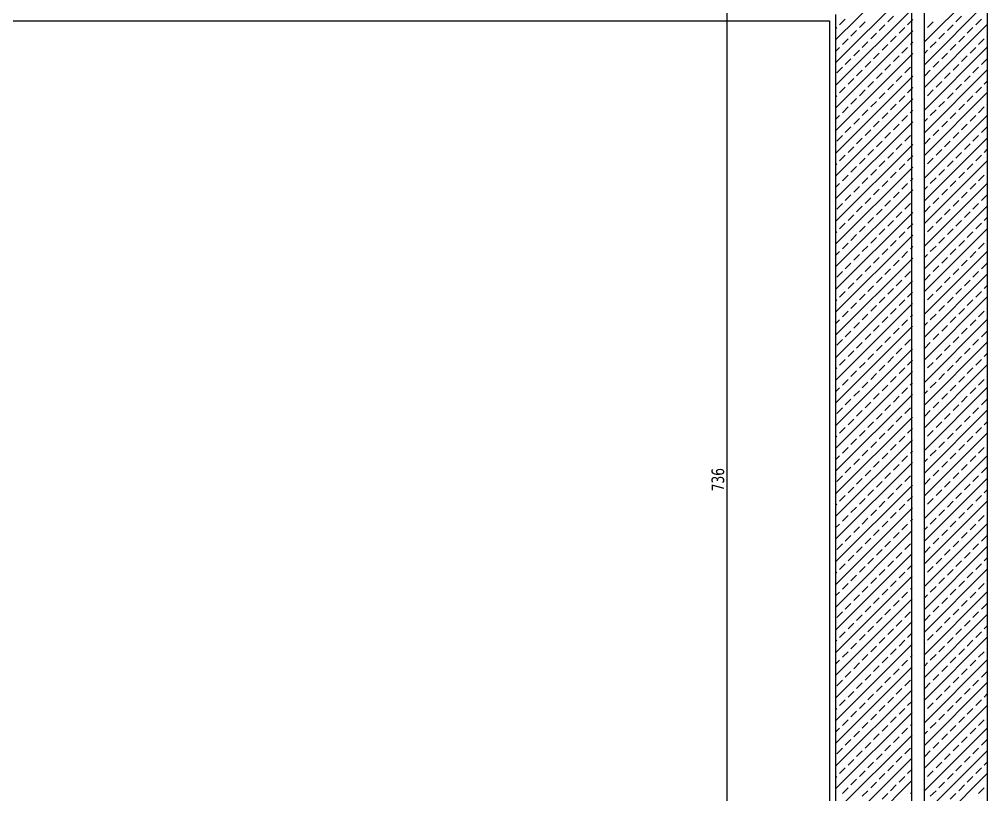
# Model space of a CAD drawing. Header units: millimetres. Extents: x 43168.9 to 43194.6, y -25545.1 to -25543.4.
# Drawn here: x 43183.4894 to 43183.6427, y -25544.7228 to -25544.6001 of the extents above; entities that cross this region are included whole.
import ezdxf

# ---------------------------------------------------------------- set-up
doc = ezdxf.new("R2010")
doc.units = ezdxf.units.MM
doc.header["$LTSCALE"] = 200
for name, color, linetype in [('kolon-b.a_sgh', 6, 'Continuous'), ('olcuic_sgh', 183, 'Continuous'), ('siva_sgh', 145, 'Continuous'), ('tarama-betonarme_sgh', 223, 'Continuous')]:
    doc.layers.add(name, color=color, linetype=linetype)
doc.styles.add('dim', font='VERDANA.TTF', dxfattribs={"width": 0.7})

msp = doc.modelspace()

# ---------------------------------------------------------------- linework, layer by layer
at = {"layer": 'kolon-b.a_sgh'}
for p, q in [((43183.64269, -25544.80656), (43183.64269, -25543.73456)), ((43183.63269, -25544.84256), (43183.63269, -25544.42656)), ((43183.63069, -25544.74656), (43183.63069, -25544.49536)), ((43183.61869, -25544.74656), (43183.61869, -25544.59936))]:
    msp.add_line(p, q, dxfattribs=at)
at = {"layer": 'olcuic_sgh'}
msp.add_line((43183.60146, -25544.74681), (43183.60146, -25544.59911), dxfattribs=at)
at = {"layer": 'siva_sgh'}
for p, q in [((43183.18405, -25544.60036), (43183.61769, -25544.60036)), ((43183.61769, -25544.60036), (43183.61769, -25544.74656))]:
    msp.add_line(p, q, dxfattribs=at)
at = {"layer": 'tarama-betonarme_sgh'}
for p, q in [((43183.61869, -25544.60334), (43183.63089, -25544.59115)), ((43183.61869, -25544.60694), (43183.63088, -25544.59475)), ((43183.63269, -25544.60371), (43183.64269, -25544.59371)), ((43183.63269, -25544.60731), (43183.64269, -25544.59731)), ((43183.61869, -25544.61053), (43183.63088, -25544.59834)), ((43183.62689, -25544.60053), (43183.62779, -25544.59964)), ((43183.63767, -25544.60053), (43183.63856, -25544.59964)), ((43183.61926, -25544.60098), (43183.62015, -25544.60009)), ((43183.6224, -25544.60143), (43183.6233, -25544.60053)), ((43183.62554, -25544.60188), (43183.62644, -25544.60098)), ((43183.63003, -25544.60098), (43183.63087, -25544.60014)), ((43183.63269, -25544.6109), (43183.64269, -25544.6009)), ((43183.63318, -25544.60143), (43183.63407, -25544.60053)), ((43183.63632, -25544.60188), (43183.63722, -25544.60098)), ((43183.64081, -25544.60098), (43183.64171, -25544.60009)), ((43183.61869, -25544.60155), (43183.61881, -25544.60143)), ((43183.61869, -25544.61412), (43183.63087, -25544.60194)), ((43183.62105, -25544.60278), (43183.62195, -25544.60188)), ((43183.6242, -25544.60323), (43183.62509, -25544.60233)), ((43183.62734, -25544.60368), (43183.62824, -25544.60278)), ((43183.62869, -25544.60233), (43183.62958, -25544.60143)), ((43183.63269, -25544.60192), (43183.63273, -25544.60188)), ((43183.63497, -25544.60323), (43183.63587, -25544.60233)), ((43183.63811, -25544.60368), (43183.63901, -25544.60278)), ((43183.63946, -25544.60233), (43183.64036, -25544.60143)), ((43183.6426, -25544.60278), (43183.64269, -25544.60269)), ((43183.6197, -25544.60413), (43183.6206, -25544.60323)), ((43183.62285, -25544.60458), (43183.62375, -25544.60368)), ((43183.62599, -25544.60502), (43183.62689, -25544.60413)), ((43183.63048, -25544.60413), (43183.63087, -25544.60374)), ((43183.63362, -25544.60458), (43183.63452, -25544.60368)), ((43183.63677, -25544.60502), (43183.63767, -25544.60413)), ((43183.64126, -25544.60413), (43183.64216, -25544.60323)), ((43183.61869, -25544.60514), (43183.61926, -25544.60458)), ((43183.61869, -25544.61771), (43183.63087, -25544.60554)), ((43183.6215, -25544.60592), (43183.6224, -25544.60502)), ((43183.62464, -25544.60637), (43183.62554, -25544.60547)), ((43183.62913, -25544.60547), (43183.63003, -25544.60458)), ((43183.63269, -25544.61449), (43183.64269, -25544.60449)), ((43183.63269, -25544.60551), (43183.63318, -25544.60502)), ((43183.63542, -25544.60637), (43183.63632, -25544.60547)), ((43183.63991, -25544.60547), (43183.64081, -25544.60458)), ((43183.62015, -25544.60727), (43183.62105, -25544.60637)), ((43183.6233, -25544.60772), (43183.6242, -25544.60682)), ((43183.62644, -25544.60817), (43183.62734, -25544.60727)), ((43183.62779, -25544.60682), (43183.62869, -25544.60592)), ((43183.63407, -25544.60772), (43183.63497, -25544.60682)), ((43183.63722, -25544.60817), (43183.63811, -25544.60727)), ((43183.63856, -25544.60682), (43183.63946, -25544.60592)), ((43183.64171, -25544.60727), (43183.6426, -25544.60637)), ((43183.61881, -25544.60862), (43183.6197, -25544.60772)), ((43183.62195, -25544.60907), (43183.62285, -25544.60817)), ((43183.62509, -25544.60951), (43183.62599, -25544.60862)), ((43183.62958, -25544.60862), (43183.63048, -25544.60772)), ((43183.63269, -25544.61808), (43183.64269, -25544.60808)), ((43183.63273, -25544.60907), (43183.63362, -25544.60817)), ((43183.63587, -25544.60951), (43183.63677, -25544.60862)), ((43183.64036, -25544.60862), (43183.64126, -25544.60772)), ((43183.61869, -25544.62131), (43183.63086, -25544.60913)), ((43183.6206, -25544.61041), (43183.6215, -25544.60951)), ((43183.62375, -25544.61086), (43183.62464, -25544.60996)), ((43183.62689, -25544.61131), (43183.62779, -25544.61041)), ((43183.62824, -25544.60996), (43183.62913, -25544.60907)), ((43183.63452, -25544.61086), (43183.63542, -25544.60996)), ((43183.63767, -25544.61131), (43183.63856, -25544.61041)), ((43183.63901, -25544.60996), (43183.63991, -25544.60907)), ((43183.64216, -25544.61041), (43183.64269, -25544.60988)), ((43183.61926, -25544.61176), (43183.62015, -25544.61086)), ((43183.6224, -25544.61221), (43183.6233, -25544.61131)), ((43183.62554, -25544.61266), (43183.62644, -25544.61176)), ((43183.63003, -25544.61176), (43183.63086, -25544.61093)), ((43183.63269, -25544.62167), (43183.64269, -25544.61167)), ((43183.63318, -25544.61221), (43183.63407, -25544.61131)), ((43183.63632, -25544.61266), (43183.63722, -25544.61176)), ((43183.64081, -25544.61176), (43183.64171, -25544.61086)), ((43183.61869, -25544.61233), (43183.61881, -25544.61221)), ((43183.61869, -25544.6249), (43183.63086, -25544.61273)), ((43183.62105, -25544.61356), (43183.62195, -25544.61266)), ((43183.6242, -25544.614), (43183.62509, -25544.61311)), ((43183.62869, -25544.61311), (43183.62958, -25544.61221)), ((43183.63269, -25544.61269), (43183.63273, -25544.61266)), ((43183.63497, -25544.614), (43183.63587, -25544.61311)), ((43183.63946, -25544.61311), (43183.64036, -25544.61221)), ((43183.6426, -25544.61356), (43183.64269, -25544.61347)), ((43183.6197, -25544.6149), (43183.6206, -25544.614)), ((43183.62285, -25544.61535), (43183.62375, -25544.61445)), ((43183.62599, -25544.6158), (43183.62689, -25544.6149)), ((43183.62734, -25544.61445), (43183.62824, -25544.61356)), ((43183.63048, -25544.6149), (43183.63086, -25544.61453)), ((43183.63362, -25544.61535), (43183.63452, -25544.61445)), ((43183.63677, -25544.6158), (43183.63767, -25544.6149)), ((43183.63811, -25544.61445), (43183.63901, -25544.61356)), ((43183.64126, -25544.6149), (43183.64216, -25544.614)), ((43183.61869, -25544.61592), (43183.61926, -25544.61535)), ((43183.61869, -25544.62849), (43183.63085, -25544.61633)), ((43183.6215, -25544.6167), (43183.6224, -25544.6158)), ((43183.62464, -25544.61715), (43183.62554, -25544.61625)), ((43183.62913, -25544.61625), (43183.63003, -25544.61535)), ((43183.63269, -25544.62527), (43183.64269, -25544.61527)), ((43183.63269, -25544.61629), (43183.63318, -25544.6158)), ((43183.63542, -25544.61715), (43183.63632, -25544.61625)), ((43183.63991, -25544.61625), (43183.64081, -25544.61535)), ((43183.62015, -25544.61805), (43183.62105, -25544.61715)), ((43183.6233, -25544.6185), (43183.6242, -25544.6176)), ((43183.62644, -25544.61894), (43183.62734, -25544.61805)), ((43183.62779, -25544.6176), (43183.62869, -25544.6167)), ((43183.63407, -25544.6185), (43183.63497, -25544.6176)), ((43183.63722, -25544.61894), (43183.63811, -25544.61805)), ((43183.63856, -25544.6176), (43183.63946, -25544.6167)), ((43183.64171, -25544.61805), (43183.6426, -25544.61715)), ((43183.61881, -25544.61939), (43183.6197, -25544.6185)), ((43183.62195, -25544.61984), (43183.62285, -25544.61894)), ((43183.62509, -25544.62029), (43183.62599, -25544.61939)), ((43183.62958, -25544.61939), (43183.63048, -25544.6185)), ((43183.63269, -25544.62886), (43183.64269, -25544.61886)), ((43183.63273, -25544.61984), (43183.63362, -25544.61894)), ((43183.63587, -25544.62029), (43183.63677, -25544.61939)), ((43183.64036, -25544.61939), (43183.64126, -25544.6185)), ((43183.61869, -25544.63208), (43183.63085, -25544.61992)), ((43183.6206, -25544.62119), (43183.6215, -25544.62029)), ((43183.62375, -25544.62164), (43183.62464, -25544.62074)), ((43183.62689, -25544.62209), (43183.62779, -25544.62119)), ((43183.62824, -25544.62074), (43183.62913, -25544.61984)), ((43183.63452, -25544.62164), (43183.63542, -25544.62074)), ((43183.63767, -25544.62209), (43183.63856, -25544.62119)), ((43183.63901, -25544.62074), (43183.63991, -25544.61984)), ((43183.64216, -25544.62119), (43183.64269, -25544.62065)), ((43183.61926, -25544.62254), (43183.62015, -25544.62164)), ((43183.6224, -25544.62299), (43183.6233, -25544.62209)), ((43183.62554, -25544.62343), (43183.62644, -25544.62254)), ((43183.63003, -25544.62254), (43183.63085, -25544.62172)), ((43183.63269, -25544.63245), (43183.64269, -25544.62245)), ((43183.63318, -25544.62299), (43183.63407, -25544.62209)), ((43183.63632, -25544.62343), (43183.63722, -25544.62254)), ((43183.64081, -25544.62254), (43183.64171, -25544.62164)), ((43183.61869, -25544.6231), (43183.61881, -25544.62299)), ((43183.61869, -25544.63567), (43183.63085, -25544.62352)), ((43183.62105, -25544.62433), (43183.62195, -25544.62343)), ((43183.6242, -25544.62478), (43183.62509, -25544.62388)), ((43183.62869, -25544.62388), (43183.62958, -25544.62299)), ((43183.63269, -25544.62347), (43183.63273, -25544.62343)), ((43183.63497, -25544.62478), (43183.63587, -25544.62388)), ((43183.63946, -25544.62388), (43183.64036, -25544.62299)), ((43183.6426, -25544.62433), (43183.64269, -25544.62425)), ((43183.6197, -25544.62568), (43183.6206, -25544.62478)), ((43183.62285, -25544.62613), (43183.62375, -25544.62523)), ((43183.62599, -25544.62658), (43183.62689, -25544.62568)), ((43183.62734, -25544.62523), (43183.62824, -25544.62433)), ((43183.63048, -25544.62568), (43183.63084, -25544.62532)), ((43183.63362, -25544.62613), (43183.63452, -25544.62523)), ((43183.63677, -25544.62658), (43183.63767, -25544.62568)), ((43183.63811, -25544.62523), (43183.63901, -25544.62433)), ((43183.64126, -25544.62568), (43183.64216, -25544.62478)), ((43183.61869, -25544.62669), (43183.61926, -25544.62613)), ((43183.61869, -25544.63927), (43183.63084, -25544.62712)), ((43183.6215, -25544.62748), (43183.6224, -25544.62658)), ((43183.62464, -25544.62792), (43183.62554, -25544.62703)), ((43183.62913, -25544.62703), (43183.63003, -25544.62613)), ((43183.63269, -25544.63604), (43183.64269, -25544.62604)), ((43183.63269, -25544.62706), (43183.63318, -25544.62658)), ((43183.63542, -25544.62792), (43183.63632, -25544.62703)), ((43183.63991, -25544.62703), (43183.64081, -25544.62613)), ((43183.62015, -25544.62882), (43183.62105, -25544.62792)), ((43183.6233, -25544.62927), (43183.6242, -25544.62837)), ((43183.62644, -25544.62972), (43183.62734, -25544.62882)), ((43183.62779, -25544.62837), (43183.62869, -25544.62748)), ((43183.63407, -25544.62927), (43183.63497, -25544.62837)), ((43183.63722, -25544.62972), (43183.63811, -25544.62882)), ((43183.63856, -25544.62837), (43183.63946, -25544.62748)), ((43183.64171, -25544.62882), (43183.6426, -25544.62792)), ((43183.61881, -25544.63017), (43183.6197, -25544.62927)), ((43183.62195, -25544.63062), (43183.62285, -25544.62972)), ((43183.62509, -25544.63107), (43183.62599, -25544.63017)), ((43183.62958, -25544.63017), (43183.63048, -25544.62927)), ((43183.63269, -25544.63963), (43183.64269, -25544.62963)), ((43183.63273, -25544.63062), (43183.63362, -25544.62972)), ((43183.63587, -25544.63107), (43183.63677, -25544.63017)), ((43183.64036, -25544.63017), (43183.64126, -25544.62927)), ((43183.61869, -25544.64286), (43183.63084, -25544.63071)), ((43183.6206, -25544.63197), (43183.6215, -25544.63107)), ((43183.62375, -25544.63241), (43183.62464, -25544.63152)), ((43183.62824, -25544.63152), (43183.62913, -25544.63062)), ((43183.63452, -25544.63241), (43183.63542, -25544.63152)), ((43183.63901, -25544.63152), (43183.63991, -25544.63062)), ((43183.64216, -25544.63197), (43183.64269, -25544.63143)), ((43183.61926, -25544.63331), (43183.62015, -25544.63241)), ((43183.6224, -25544.63376), (43183.6233, -25544.63286)), ((43183.62554, -25544.63421), (43183.62644, -25544.63331)), ((43183.62689, -25544.63286), (43183.62779, -25544.63197)), ((43183.63003, -25544.63331), (43183.63083, -25544.63251)), ((43183.63269, -25544.64323), (43183.64269, -25544.63323)), ((43183.63318, -25544.63376), (43183.63407, -25544.63286)), ((43183.63632, -25544.63421), (43183.63722, -25544.63331)), ((43183.63767, -25544.63286), (43183.63856, -25544.63197)), ((43183.64081, -25544.63331), (43183.64171, -25544.63241)), ((43183.61869, -25544.63388), (43183.61881, -25544.63376)), ((43183.61869, -25544.64645), (43183.63083, -25544.63431)), ((43183.62105, -25544.63511), (43183.62195, -25544.63421)), ((43183.6242, -25544.63556), (43183.62509, -25544.63466)), ((43183.62869, -25544.63466), (43183.62958, -25544.63376)), ((43183.63269, -25544.63425), (43183.63273, -25544.63421)), ((43183.63497, -25544.63556), (43183.63587, -25544.63466)), ((43183.63946, -25544.63466), (43183.64036, -25544.63376)), ((43183.6197, -25544.63646), (43183.6206, -25544.63556)), ((43183.62285, -25544.6369), (43183.62375, -25544.63601)), ((43183.62599, -25544.63735), (43183.62689, -25544.63646)), ((43183.62734, -25544.63601), (43183.62824, -25544.63511)), ((43183.63048, -25544.63646), (43183.63083, -25544.63611)), ((43183.63362, -25544.6369), (43183.63452, -25544.63601)), ((43183.63677, -25544.63735), (43183.63767, -25544.63646)), ((43183.63811, -25544.63601), (43183.63901, -25544.63511)), ((43183.64126, -25544.63646), (43183.64216, -25544.63556)), ((43183.6426, -25544.63511), (43183.64269, -25544.63502)), ((43183.61869, -25544.63747), (43183.61926, -25544.6369)), ((43183.61869, -25544.65004), (43183.63083, -25544.63791)), ((43183.6215, -25544.63825), (43183.6224, -25544.63735)), ((43183.62464, -25544.6387), (43183.62554, -25544.6378)), ((43183.62913, -25544.6378), (43183.63003, -25544.6369)), ((43183.63269, -25544.64682), (43183.64269, -25544.63682)), ((43183.63269, -25544.63784), (43183.63318, -25544.63735)), ((43183.63542, -25544.6387), (43183.63632, -25544.6378)), ((43183.63991, -25544.6378), (43183.64081, -25544.6369)), ((43183.62015, -25544.6396), (43183.62105, -25544.6387)), ((43183.6233, -25544.64005), (43183.6242, -25544.63915)), ((43183.62779, -25544.63915), (43183.62869, -25544.63825)), ((43183.63407, -25544.64005), (43183.63497, -25544.63915)), ((43183.63856, -25544.63915), (43183.63946, -25544.63825)), ((43183.64171, -25544.6396), (43183.6426, -25544.6387)), ((43183.61881, -25544.64095), (43183.6197, -25544.64005)), ((43183.62195, -25544.64139), (43183.62285, -25544.6405)), ((43183.62509, -25544.64184), (43183.62599, -25544.64095)), ((43183.62644, -25544.6405), (43183.62734, -25544.6396)), ((43183.62958, -25544.64095), (43183.63048, -25544.64005)), ((43183.63269, -25544.65041), (43183.64269, -25544.64041)), ((43183.63273, -25544.64139), (43183.63362, -25544.6405)), ((43183.63587, -25544.64184), (43183.63677, -25544.64095)), ((43183.63722, -25544.6405), (43183.63811, -25544.6396)), ((43183.64036, -25544.64095), (43183.64126, -25544.64005)), ((43183.61869, -25544.65363), (43183.63082, -25544.6415)), ((43183.6206, -25544.64274), (43183.6215, -25544.64184)), ((43183.62375, -25544.64319), (43183.62464, -25544.64229)), ((43183.62824, -25544.64229), (43183.62913, -25544.64139)), ((43183.63452, -25544.64319), (43183.63542, -25544.64229)), ((43183.63901, -25544.64229), (43183.63991, -25544.64139)), ((43183.64216, -25544.64274), (43183.64269, -25544.64221)), ((43183.61926, -25544.64409), (43183.62015, -25544.64319)), ((43183.6224, -25544.64454), (43183.6233, -25544.64364)), ((43183.62554, -25544.64499), (43183.62644, -25544.64409)), ((43183.62689, -25544.64364), (43183.62779, -25544.64274)), ((43183.63003, -25544.64409), (43183.63082, -25544.6433)), ((43183.63269, -25544.654), (43183.64269, -25544.644)), ((43183.63318, -25544.64454), (43183.63407, -25544.64364)), ((43183.63632, -25544.64499), (43183.63722, -25544.64409)), ((43183.63767, -25544.64364), (43183.63856, -25544.64274)), ((43183.64081, -25544.64409), (43183.64171, -25544.64319)), ((43183.61869, -25544.64465), (43183.61881, -25544.64454)), ((43183.61869, -25544.65723), (43183.63082, -25544.6451)), ((43183.62105, -25544.64588), (43183.62195, -25544.64499)), ((43183.6242, -25544.64633), (43183.62509, -25544.64544)), ((43183.62869, -25544.64544), (43183.62958, -25544.64454)), ((43183.63269, -25544.64502), (43183.63273, -25544.64499)), ((43183.63497, -25544.64633), (43183.63587, -25544.64544)), ((43183.63946, -25544.64544), (43183.64036, -25544.64454)), ((43183.6197, -25544.64723), (43183.6206, -25544.64633)), ((43183.62285, -25544.64768), (43183.62375, -25544.64678)), ((43183.62599, -25544.64813), (43183.62689, -25544.64723)), ((43183.62734, -25544.64678), (43183.62824, -25544.64588)), ((43183.63048, -25544.64723), (43183.63082, -25544.6469)), ((43183.63362, -25544.64768), (43183.63452, -25544.64678)), ((43183.63677, -25544.64813), (43183.63767, -25544.64723)), ((43183.63811, -25544.64678), (43183.63901, -25544.64588)), ((43183.64126, -25544.64723), (43183.64216, -25544.64633)), ((43183.6426, -25544.64588), (43183.64269, -25544.6458)), ((43183.61869, -25544.64825), (43183.61926, -25544.64768)), ((43183.61869, -25544.66082), (43183.63081, -25544.6487)), ((43183.6215, -25544.64903), (43183.6224, -25544.64813)), ((43183.62464, -25544.64948), (43183.62554, -25544.64858)), ((43183.62913, -25544.64858), (43183.63003, -25544.64768)), ((43183.63269, -25544.65759), (43183.64269, -25544.64759)), ((43183.63269, -25544.64861), (43183.63318, -25544.64813)), ((43183.63542, -25544.64948), (43183.63632, -25544.64858)), ((43183.63991, -25544.64858), (43183.64081, -25544.64768)), ((43183.62015, -25544.65037), (43183.62105, -25544.64948)), ((43183.6233, -25544.65082), (43183.6242, -25544.64993)), ((43183.62779, -25544.64993), (43183.62869, -25544.64903)), ((43183.63407, -25544.65082), (43183.63497, -25544.64993)), ((43183.63856, -25544.64993), (43183.63946, -25544.64903)), ((43183.64171, -25544.65037), (43183.6426, -25544.64948)), ((43183.61881, -25544.65172), (43183.6197, -25544.65082)), ((43183.62195, -25544.65217), (43183.62285, -25544.65127)), ((43183.62509, -25544.65262), (43183.62599, -25544.65172)), ((43183.62644, -25544.65127), (43183.62734, -25544.65037)), ((43183.62958, -25544.65172), (43183.63048, -25544.65082)), ((43183.63269, -25544.66119), (43183.64269, -25544.65119)), ((43183.63273, -25544.65217), (43183.63362, -25544.65127)), ((43183.63587, -25544.65262), (43183.63677, -25544.65172)), ((43183.63722, -25544.65127), (43183.63811, -25544.65037)), ((43183.64036, -25544.65172), (43183.64126, -25544.65082)), ((43183.61869, -25544.66441), (43183.63081, -25544.65229)), ((43183.6206, -25544.65352), (43183.6215, -25544.65262)), ((43183.62375, -25544.65397), (43183.62464, -25544.65307)), ((43183.62824, -25544.65307), (43183.62913, -25544.65217)), ((43183.63452, -25544.65397), (43183.63542, -25544.65307)), ((43183.63901, -25544.65307), (43183.63991, -25544.65217)), ((43183.64216, -25544.65352), (43183.64269, -25544.65298)), ((43183.61926, -25544.65487), (43183.62015, -25544.65397)), ((43183.6224, -25544.65531), (43183.6233, -25544.65442)), ((43183.62554, -25544.65576), (43183.62644, -25544.65487)), ((43183.62689, -25544.65442), (43183.62779, -25544.65352)), ((43183.63003, -25544.65487), (43183.63081, -25544.65409)), ((43183.63269, -25544.66478), (43183.64269, -25544.65478)), ((43183.63318, -25544.65531), (43183.63407, -25544.65442)), ((43183.63632, -25544.65576), (43183.63722, -25544.65487)), ((43183.63767, -25544.65442), (43183.63856, -25544.65352)), ((43183.64081, -25544.65487), (43183.64171, -25544.65397)), ((43183.61869, -25544.65543), (43183.61881, -25544.65531)), ((43183.61869, -25544.668), (43183.6308, -25544.65589)), ((43183.62105, -25544.65666), (43183.62195, -25544.65576)), ((43183.6242, -25544.65711), (43183.62509, -25544.65621)), ((43183.62869, -25544.65621), (43183.62958, -25544.65531)), ((43183.63269, -25544.6558), (43183.63273, -25544.65576)), ((43183.63497, -25544.65711), (43183.63587, -25544.65621)), ((43183.63946, -25544.65621), (43183.64036, -25544.65531)), ((43183.6197, -25544.65801), (43183.6206, -25544.65711)), ((43183.62285, -25544.65846), (43183.62375, -25544.65756)), ((43183.62734, -25544.65756), (43183.62824, -25544.65666)), ((43183.63048, -25544.65801), (43183.6308, -25544.65769)), ((43183.63362, -25544.65846), (43183.63452, -25544.65756)), ((43183.63811, -25544.65756), (43183.63901, -25544.65666)), ((43183.64126, -25544.65801), (43183.64216, -25544.65711)), ((43183.6426, -25544.65666), (43183.64269, -25544.65657)), ((43183.61869, -25544.65902), (43183.61926, -25544.65846)), ((43183.61869, -25544.67159), (43183.6308, -25544.65949)), ((43183.6215, -25544.6598), (43183.6224, -25544.65891)), ((43183.62464, -25544.66025), (43183.62554, -25544.65936)), ((43183.62599, -25544.65891), (43183.62689, -25544.65801)), ((43183.62913, -25544.65936), (43183.63003, -25544.65846)), ((43183.63269, -25544.66837), (43183.64269, -25544.65837)), ((43183.63269, -25544.65939), (43183.63318, -25544.65891)), ((43183.63542, -25544.66025), (43183.63632, -25544.65936)), ((43183.63677, -25544.65891), (43183.63767, -25544.65801)), ((43183.63991, -25544.65936), (43183.64081, -25544.65846)), ((43183.62015, -25544.66115), (43183.62105, -25544.66025)), ((43183.6233, -25544.6616), (43183.6242, -25544.6607)), ((43183.62779, -25544.6607), (43183.62869, -25544.6598)), ((43183.63407, -25544.6616), (43183.63497, -25544.6607)), ((43183.63856, -25544.6607), (43183.63946, -25544.6598)), ((43183.64171, -25544.66115), (43183.6426, -25544.66025)), ((43183.61881, -25544.6625), (43183.6197, -25544.6616)), ((43183.62195, -25544.66295), (43183.62285, -25544.66205)), ((43183.62509, -25544.6634), (43183.62599, -25544.6625)), ((43183.62644, -25544.66205), (43183.62734, -25544.66115)), ((43183.62958, -25544.6625), (43183.63048, -25544.6616)), ((43183.63269, -25544.67196), (43183.64269, -25544.66196)), ((43183.63273, -25544.66295), (43183.63362, -25544.66205)), ((43183.63587, -25544.6634), (43183.63677, -25544.6625)), ((43183.63722, -25544.66205), (43183.63811, -25544.66115)), ((43183.64036, -25544.6625), (43183.64126, -25544.6616)), ((43183.61869, -25544.67519), (43183.6308, -25544.66308)), ((43183.6206, -25544.66429), (43183.6215, -25544.6634)), ((43183.62375, -25544.66474), (43183.62464, -25544.66385)), ((43183.62824, -25544.66385), (43183.62913, -25544.66295)), ((43183.63452, -25544.66474), (43183.63542, -25544.66385)), ((43183.63901, -25544.66385), (43183.63991, -25544.66295)), ((43183.64216, -25544.66429), (43183.64269, -25544.66376)), ((43183.61926, -25544.66564), (43183.62015, -25544.66474)), ((43183.6224, -25544.66609), (43183.6233, -25544.66519)), ((43183.62554, -25544.66654), (43183.62644, -25544.66564)), ((43183.62689, -25544.66519), (43183.62779, -25544.66429)), ((43183.63003, -25544.66564), (43183.63079, -25544.66488)), ((43183.63269, -25544.67556), (43183.64269, -25544.66556)), ((43183.63318, -25544.66609), (43183.63407, -25544.66519)), ((43183.63632, -25544.66654), (43183.63722, -25544.66564)), ((43183.63767, -25544.66519), (43183.63856, -25544.66429)), ((43183.64081, -25544.66564), (43183.64171, -25544.66474)), ((43183.61869, -25544.66621), (43183.61881, -25544.66609)), ((43183.61869, -25544.67878), (43183.63079, -25544.66668)), ((43183.62105, -25544.66744), (43183.62195, -25544.66654)), ((43183.6242, -25544.66789), (43183.62509, -25544.66699)), ((43183.62869, -25544.66699), (43183.62958, -25544.66609)), ((43183.63269, -25544.66657), (43183.63273, -25544.66654)), ((43183.63497, -25544.66789), (43183.63587, -25544.66699)), ((43183.63946, -25544.66699), (43183.64036, -25544.66609)), ((43183.6197, -25544.66878), (43183.6206, -25544.66789)), ((43183.62285, -25544.66923), (43183.62375, -25544.66834)), ((43183.62734, -25544.66834), (43183.62824, -25544.66744)), ((43183.63048, -25544.66878), (43183.63079, -25544.66848)), ((43183.63362, -25544.66923), (43183.63452, -25544.66834)), ((43183.63811, -25544.66834), (43183.63901, -25544.66744)), ((43183.64126, -25544.66878), (43183.64216, -25544.66789)), ((43183.6426, -25544.66744), (43183.64269, -25544.66735)), ((43183.61869, -25544.6698), (43183.61926, -25544.66923)), ((43183.6215, -25544.67058), (43183.6224, -25544.66968)), ((43183.62464, -25544.67103), (43183.62554, -25544.67013)), ((43183.62599, -25544.66968), (43183.62689, -25544.66878)), ((43183.62913, -25544.67013), (43183.63003, -25544.66923)), ((43183.63269, -25544.67915), (43183.64269, -25544.66915)), ((43183.63269, -25544.67017), (43183.63318, -25544.66968)), ((43183.63542, -25544.67103), (43183.63632, -25544.67013)), ((43183.63677, -25544.66968), (43183.63767, -25544.66878)), ((43183.63991, -25544.67013), (43183.64081, -25544.66923)), ((43183.61869, -25544.68237), (43183.63079, -25544.67028)), ((43183.62015, -25544.67193), (43183.62105, -25544.67103)), ((43183.6233, -25544.67238), (43183.6242, -25544.67148)), ((43183.62779, -25544.67148), (43183.62869, -25544.67058)), ((43183.63407, -25544.67238), (43183.63497, -25544.67148)), ((43183.63856, -25544.67148), (43183.63946, -25544.67058)), ((43183.64171, -25544.67193), (43183.6426, -25544.67103)), ((43183.61881, -25544.67327), (43183.6197, -25544.67238)), ((43183.62195, -25544.67372), (43183.62285, -25544.67283)), ((43183.62509, -25544.67417), (43183.62599, -25544.67327)), ((43183.62644, -25544.67283), (43183.62734, -25544.67193)), ((43183.62958, -25544.67327), (43183.63048, -25544.67238)), ((43183.63269, -25544.68274), (43183.64269, -25544.67274)), ((43183.63273, -25544.67372), (43183.63362, -25544.67283)), ((43183.63587, -25544.67417), (43183.63677, -25544.67327)), ((43183.63722, -25544.67283), (43183.63811, -25544.67193)), ((43183.64036, -25544.67327), (43183.64126, -25544.67238)), ((43183.61869, -25544.68596), (43183.63078, -25544.67387)), ((43183.6206, -25544.67507), (43183.6215, -25544.67417)), ((43183.62375, -25544.67552), (43183.62464, -25544.67462)), ((43183.62824, -25544.67462), (43183.62913, -25544.67372)), ((43183.63452, -25544.67552), (43183.63542, -25544.67462)), ((43183.63901, -25544.67462), (43183.63991, -25544.67372)), ((43183.64216, -25544.67507), (43183.64269, -25544.67454)), ((43183.61926, -25544.67642), (43183.62015, -25544.67552)), ((43183.6224, -25544.67687), (43183.6233, -25544.67597)), ((43183.62689, -25544.67597), (43183.62779, -25544.67507)), ((43183.63003, -25544.67642), (43183.63078, -25544.67567)), ((43183.63269, -25544.68633), (43183.64269, -25544.67633)), ((43183.63318, -25544.67687), (43183.63407, -25544.67597)), ((43183.63767, -25544.67597), (43183.63856, -25544.67507)), ((43183.64081, -25544.67642), (43183.64171, -25544.67552)), ((43183.61869, -25544.67698), (43183.61881, -25544.67687)), ((43183.61869, -25544.68956), (43183.63078, -25544.67747)), ((43183.62105, -25544.67821), (43183.62195, -25544.67732)), ((43183.6242, -25544.67866), (43183.62509, -25544.67776)), ((43183.62554, -25544.67732), (43183.62644, -25544.67642)), ((43183.62869, -25544.67776), (43183.62958, -25544.67687)), ((43183.63269, -25544.67735), (43183.63273, -25544.67732)), ((43183.63497, -25544.67866), (43183.63587, -25544.67776)), ((43183.63632, -25544.67732), (43183.63722, -25544.67642)), ((43183.63946, -25544.67776), (43183.64036, -25544.67687)), ((43183.6197, -25544.67956), (43183.6206, -25544.67866)), ((43183.62285, -25544.68001), (43183.62375, -25544.67911)), ((43183.62734, -25544.67911), (43183.62824, -25544.67821)), ((43183.63048, -25544.67956), (43183.63078, -25544.67927)), ((43183.63362, -25544.68001), (43183.63452, -25544.67911)), ((43183.63811, -25544.67911), (43183.63901, -25544.67821)), ((43183.64126, -25544.67956), (43183.64216, -25544.67866)), ((43183.6426, -25544.67821), (43183.64269, -25544.67813)), ((43183.61869, -25544.68057), (43183.61926, -25544.68001)), ((43183.6215, -25544.68136), (43183.6224, -25544.68046)), ((43183.62464, -25544.68181), (43183.62554, -25544.68091)), ((43183.62599, -25544.68046), (43183.62689, -25544.67956)), ((43183.62913, -25544.68091), (43183.63003, -25544.68001)), ((43183.63269, -25544.68992), (43183.64269, -25544.67992)), ((43183.63269, -25544.68094), (43183.63318, -25544.68046)), ((43183.63542, -25544.68181), (43183.63632, -25544.68091)), ((43183.63677, -25544.68046), (43183.63767, -25544.67956)), ((43183.63991, -25544.68091), (43183.64081, -25544.68001)), ((43183.61869, -25544.69315), (43183.63077, -25544.68106)), ((43183.62015, -25544.6827), (43183.62105, -25544.68181)), ((43183.6233, -25544.68315), (43183.6242, -25544.68225)), ((43183.62779, -25544.68225), (43183.62869, -25544.68136)), ((43183.63407, -25544.68315), (43183.63497, -25544.68225)), ((43183.63856, -25544.68225), (43183.63946, -25544.68136)), ((43183.64171, -25544.6827), (43183.6426, -25544.68181)), ((43183.61881, -25544.68405), (43183.6197, -25544.68315)), ((43183.62195, -25544.6845), (43183.62285, -25544.6836)), ((43183.62644, -25544.6836), (43183.62734, -25544.6827)), ((43183.62958, -25544.68405), (43183.63048, -25544.68315)), ((43183.63269, -25544.69352), (43183.64269, -25544.68352)), ((43183.63273, -25544.6845), (43183.63362, -25544.6836)), ((43183.63722, -25544.6836), (43183.63811, -25544.6827)), ((43183.64036, -25544.68405), (43183.64126, -25544.68315)), ((43183.61869, -25544.69674), (43183.63077, -25544.68466)), ((43183.6206, -25544.68585), (43183.6215, -25544.68495)), ((43183.62375, -25544.6863), (43183.62464, -25544.6854)), ((43183.62509, -25544.68495), (43183.62599, -25544.68405)), ((43183.62824, -25544.6854), (43183.62913, -25544.6845)), ((43183.63452, -25544.6863), (43183.63542, -25544.6854)), ((43183.63587, -25544.68495), (43183.63677, -25544.68405)), ((43183.63901, -25544.6854), (43183.63991, -25544.6845)), ((43183.64216, -25544.68585), (43183.64269, -25544.68531)), ((43183.61926, -25544.68719), (43183.62015, -25544.6863)), ((43183.6224, -25544.68764), (43183.6233, -25544.68674)), ((43183.62689, -25544.68674), (43183.62779, -25544.68585)), ((43183.63003, -25544.68719), (43183.63077, -25544.68646)), ((43183.63318, -25544.68764), (43183.63407, -25544.68674)), ((43183.63767, -25544.68674), (43183.63856, -25544.68585)), ((43183.64081, -25544.68719), (43183.64171, -25544.6863)), ((43183.61869, -25544.68776), (43183.61881, -25544.68764)), ((43183.61869, -25544.70033), (43183.63076, -25544.68826)), ((43183.62105, -25544.68899), (43183.62195, -25544.68809)), ((43183.6242, -25544.68944), (43183.62509, -25544.68854)), ((43183.62554, -25544.68809), (43183.62644, -25544.68719)), ((43183.62869, -25544.68854), (43183.62958, -25544.68764)), ((43183.63269, -25544.69711), (43183.64269, -25544.68711)), ((43183.63269, -25544.68813), (43183.63273, -25544.68809)), ((43183.63497, -25544.68944), (43183.63587, -25544.68854)), ((43183.63632, -25544.68809), (43183.63722, -25544.68719)), ((43183.63946, -25544.68854), (43183.64036, -25544.68764)), ((43183.6197, -25544.69034), (43183.6206, -25544.68944)), ((43183.62285, -25544.69079), (43183.62375, -25544.68989)), ((43183.62734, -25544.68989), (43183.62824, -25544.68899)), ((43183.63048, -25544.69034), (43183.63076, -25544.69006)), ((43183.63362, -25544.69079), (43183.63452, -25544.68989)), ((43183.63811, -25544.68989), (43183.63901, -25544.68899)), ((43183.64126, -25544.69034), (43183.64216, -25544.68944)), ((43183.6426, -25544.68899), (43183.64269, -25544.6889)), ((43183.61869, -25544.69135), (43183.61926, -25544.69079)), ((43183.6215, -25544.69213), (43183.6224, -25544.69124)), ((43183.62464, -25544.69258), (43183.62554, -25544.69168)), ((43183.62599, -25544.69124), (43183.62689, -25544.69034)), ((43183.62913, -25544.69168), (43183.63003, -25544.69079)), ((43183.63269, -25544.7007), (43183.64269, -25544.6907)), ((43183.63269, -25544.69172), (43183.63318, -25544.69124)), ((43183.63542, -25544.69258), (43183.63632, -25544.69168)), ((43183.63677, -25544.69124), (43183.63767, -25544.69034)), ((43183.63991, -25544.69168), (43183.64081, -25544.69079)), ((43183.61869, -25544.70392), (43183.63076, -25544.69185)), ((43183.62015, -25544.69348), (43183.62105, -25544.69258)), ((43183.6233, -25544.69393), (43183.6242, -25544.69303)), ((43183.62779, -25544.69303), (43183.62869, -25544.69213)), ((43183.63407, -25544.69393), (43183.63497, -25544.69303)), ((43183.63856, -25544.69303), (43183.63946, -25544.69213)), ((43183.64171, -25544.69348), (43183.6426, -25544.69258)), ((43183.61881, -25544.69483), (43183.6197, -25544.69393)), ((43183.62195, -25544.69528), (43183.62285, -25544.69438)), ((43183.62644, -25544.69438), (43183.62734, -25544.69348)), ((43183.62958, -25544.69483), (43183.63048, -25544.69393)), ((43183.63269, -25544.70429), (43183.64269, -25544.69429)), ((43183.63273, -25544.69528), (43183.63362, -25544.69438)), ((43183.63722, -25544.69438), (43183.63811, -25544.69348)), ((43183.64036, -25544.69483), (43183.64126, -25544.69393)), ((43183.61869, -25544.70752), (43183.63075, -25544.69545)), ((43183.6206, -25544.69662), (43183.6215, -25544.69573)), ((43183.62375, -25544.69707), (43183.62464, -25544.69617)), ((43183.62509, -25544.69573), (43183.62599, -25544.69483)), ((43183.62824, -25544.69617), (43183.62913, -25544.69528)), ((43183.63452, -25544.69707), (43183.63542, -25544.69617)), ((43183.63587, -25544.69573), (43183.63677, -25544.69483)), ((43183.63901, -25544.69617), (43183.63991, -25544.69528)), ((43183.64216, -25544.69662), (43183.64269, -25544.69609)), ((43183.61926, -25544.69797), (43183.62015, -25544.69707)), ((43183.6224, -25544.69842), (43183.6233, -25544.69752)), ((43183.62689, -25544.69752), (43183.62779, -25544.69662)), ((43183.63003, -25544.69797), (43183.63075, -25544.69725)), ((43183.63318, -25544.69842), (43183.63407, -25544.69752)), ((43183.63767, -25544.69752), (43183.63856, -25544.69662)), ((43183.64081, -25544.69797), (43183.64171, -25544.69707)), ((43183.61869, -25544.69854), (43183.61881, -25544.69842)), ((43183.61869, -25544.71111), (43183.63075, -25544.69905)), ((43183.62105, -25544.69977), (43183.62195, -25544.69887)), ((43183.6242, -25544.70022), (43183.62509, -25544.69932)), ((43183.62554, -25544.69887), (43183.62644, -25544.69797)), ((43183.62869, -25544.69932), (43183.62958, -25544.69842)), ((43183.63269, -25544.70788), (43183.64269, -25544.69788)), ((43183.63269, -25544.6989), (43183.63273, -25544.69887)), ((43183.63497, -25544.70022), (43183.63587, -25544.69932)), ((43183.63632, -25544.69887), (43183.63722, -25544.69797)), ((43183.63946, -25544.69932), (43183.64036, -25544.69842)), ((43183.6197, -25544.70111), (43183.6206, -25544.70022)), ((43183.62285, -25544.70156), (43183.62375, -25544.70066)), ((43183.62734, -25544.70066), (43183.62824, -25544.69977)), ((43183.63048, -25544.70111), (43183.63075, -25544.70085)), ((43183.63362, -25544.70156), (43183.63452, -25544.70066)), ((43183.63811, -25544.70066), (43183.63901, -25544.69977)), ((43183.64126, -25544.70111), (43183.64216, -25544.70022)), ((43183.6426, -25544.69977), (43183.64269, -25544.69968)), ((43183.61869, -25544.70213), (43183.61926, -25544.70156)), ((43183.6215, -25544.70291), (43183.6224, -25544.70201)), ((43183.62599, -25544.70201), (43183.62689, -25544.70111)), ((43183.62913, -25544.70246), (43183.63003, -25544.70156)), ((43183.63269, -25544.71148), (43183.64269, -25544.70148)), ((43183.63269, -25544.7025), (43183.63318, -25544.70201)), ((43183.63677, -25544.70201), (43183.63767, -25544.70111)), ((43183.63991, -25544.70246), (43183.64081, -25544.70156)), ((43183.61869, -25544.7147), (43183.63075, -25544.70264)), ((43183.62015, -25544.70426), (43183.62105, -25544.70336)), ((43183.6233, -25544.70471), (43183.6242, -25544.70381)), ((43183.62464, -25544.70336), (43183.62554, -25544.70246)), ((43183.62779, -25544.70381), (43183.62869, -25544.70291)), ((43183.63407, -25544.70471), (43183.63497, -25544.70381)), ((43183.63542, -25544.70336), (43183.63632, -25544.70246)), ((43183.63856, -25544.70381), (43183.63946, -25544.70291)), ((43183.64171, -25544.70426), (43183.6426, -25544.70336)), ((43183.61881, -25544.7056), (43183.6197, -25544.70471)), ((43183.62195, -25544.70605), (43183.62285, -25544.70515)), ((43183.62644, -25544.70515), (43183.62734, -25544.70426)), ((43183.62958, -25544.7056), (43183.63048, -25544.70471)), ((43183.63269, -25544.71507), (43183.64269, -25544.70507)), ((43183.63273, -25544.70605), (43183.63362, -25544.70515)), ((43183.63722, -25544.70515), (43183.63811, -25544.70426)), ((43183.64036, -25544.7056), (43183.64126, -25544.70471)), ((43183.61869, -25544.71829), (43183.63074, -25544.70624)), ((43183.6206, -25544.7074), (43183.6215, -25544.7065)), ((43183.62375, -25544.70785), (43183.62464, -25544.70695)), ((43183.62509, -25544.7065), (43183.62599, -25544.7056)), ((43183.62824, -25544.70695), (43183.62913, -25544.70605)), ((43183.63452, -25544.70785), (43183.63542, -25544.70695)), ((43183.63587, -25544.7065), (43183.63677, -25544.7056)), ((43183.63901, -25544.70695), (43183.63991, -25544.70605)), ((43183.64216, -25544.7074), (43183.64269, -25544.70686)), ((43183.61926, -25544.70875), (43183.62015, -25544.70785)), ((43183.6224, -25544.7092), (43183.6233, -25544.7083)), ((43183.62689, -25544.7083), (43183.62779, -25544.7074)), ((43183.63003, -25544.70875), (43183.63074, -25544.70804)), ((43183.63318, -25544.7092), (43183.63407, -25544.7083)), ((43183.63767, -25544.7083), (43183.63856, -25544.7074)), ((43183.64081, -25544.70875), (43183.64171, -25544.70785)), ((43183.61869, -25544.70931), (43183.61881, -25544.7092)), ((43183.61869, -25544.72188), (43183.63074, -25544.70984)), ((43183.62105, -25544.71054), (43183.62195, -25544.70964)), ((43183.62554, -25544.70964), (43183.62644, -25544.70875)), ((43183.62869, -25544.71009), (43183.62958, -25544.7092)), ((43183.63269, -25544.71866), (43183.64269, -25544.70866)), ((43183.63269, -25544.70968), (43183.63273, -25544.70964)), ((43183.63632, -25544.70964), (43183.63722, -25544.70875)), ((43183.63946, -25544.71009), (43183.64036, -25544.7092)), ((43183.6197, -25544.71189), (43183.6206, -25544.71099)), ((43183.62285, -25544.71234), (43183.62375, -25544.71144)), ((43183.6242, -25544.71099), (43183.62509, -25544.71009)), ((43183.62734, -25544.71144), (43183.62824, -25544.71054)), ((43183.63362, -25544.71234), (43183.63452, -25544.71144)), ((43183.63497, -25544.71099), (43183.63587, -25544.71009)), ((43183.63811, -25544.71144), (43183.63901, -25544.71054)), ((43183.64126, -25544.71189), (43183.64216, -25544.71099)), ((43183.6426, -25544.71054), (43183.64269, -25544.71046)), ((43183.61869, -25544.7129), (43183.61926, -25544.71234)), ((43183.6215, -25544.71369), (43183.6224, -25544.71279)), ((43183.62599, -25544.71279), (43183.62689, -25544.71189)), ((43183.62913, -25544.71324), (43183.63003, -25544.71234)), ((43183.63048, -25544.71189), (43183.63073, -25544.71164)), ((43183.63269, -25544.72225), (43183.64269, -25544.71225)), ((43183.63269, -25544.71327), (43183.63318, -25544.71279)), ((43183.63677, -25544.71279), (43183.63767, -25544.71189)), ((43183.63991, -25544.71324), (43183.64081, -25544.71234)), ((43183.61869, -25544.72548), (43183.63073, -25544.71343)), ((43183.62015, -25544.71503), (43183.62105, -25544.71413)), ((43183.6233, -25544.71548), (43183.6242, -25544.71458)), ((43183.62464, -25544.71413), (43183.62554, -25544.71324)), ((43183.62779, -25544.71458), (43183.62869, -25544.71369)), ((43183.63407, -25544.71548), (43183.63497, -25544.71458)), ((43183.63542, -25544.71413), (43183.63632, -25544.71324)), ((43183.63856, -25544.71458), (43183.63946, -25544.71369)), ((43183.64171, -25544.71503), (43183.6426, -25544.71413)), ((43183.61881, -25544.71638), (43183.6197, -25544.71548)), ((43183.62195, -25544.71683), (43183.62285, -25544.71593)), ((43183.62644, -25544.71593), (43183.62734, -25544.71503)), ((43183.62958, -25544.71638), (43183.63048, -25544.71548)), ((43183.63269, -25544.72584), (43183.64269, -25544.71584)), ((43183.63273, -25544.71683), (43183.63362, -25544.71593)), ((43183.63722, -25544.71593), (43183.63811, -25544.71503)), ((43183.64036, -25544.71638), (43183.64126, -25544.71548)), ((43183.61869, -25544.72907), (43183.63073, -25544.71703)), ((43183.6206, -25544.71818), (43183.6215, -25544.71728)), ((43183.62375, -25544.71862), (43183.62464, -25544.71773)), ((43183.62509, -25544.71728), (43183.62599, -25544.71638)), ((43183.62824, -25544.71773), (43183.62913, -25544.71683)), ((43183.63452, -25544.71862), (43183.63542, -25544.71773)), ((43183.63587, -25544.71728), (43183.63677, -25544.71638)), ((43183.63901, -25544.71773), (43183.63991, -25544.71683)), ((43183.64216, -25544.71818), (43183.64269, -25544.71764)), ((43183.61926, -25544.71952), (43183.62015, -25544.71862)), ((43183.6224, -25544.71997), (43183.6233, -25544.71907)), ((43183.62689, -25544.71907), (43183.62779, -25544.71818)), ((43183.63003, -25544.71952), (43183.63073, -25544.71883)), ((43183.63318, -25544.71997), (43183.63407, -25544.71907)), ((43183.63767, -25544.71907), (43183.63856, -25544.71818)), ((43183.64081, -25544.71952), (43183.64171, -25544.71862)), ((43183.61869, -25544.72009), (43183.61881, -25544.71997)), ((43183.61869, -25544.73266), (43183.63072, -25544.72063)), ((43183.62105, -25544.72132), (43183.62195, -25544.72042)), ((43183.62554, -25544.72042), (43183.62644, -25544.71952)), ((43183.62869, -25544.72087), (43183.62958, -25544.71997)), ((43183.63269, -25544.72944), (43183.64269, -25544.71944)), ((43183.63269, -25544.72046), (43183.63273, -25544.72042)), ((43183.63632, -25544.72042), (43183.63722, -25544.71952)), ((43183.63946, -25544.72087), (43183.64036, -25544.71997)), ((43183.6197, -25544.72267), (43183.6206, -25544.72177)), ((43183.62285, -25544.72311), (43183.62375, -25544.72222)), ((43183.6242, -25544.72177), (43183.62509, -25544.72087)), ((43183.62734, -25544.72222), (43183.62824, -25544.72132)), ((43183.63362, -25544.72311), (43183.63452, -25544.72222)), ((43183.63497, -25544.72177), (43183.63587, -25544.72087)), ((43183.63811, -25544.72222), (43183.63901, -25544.72132)), ((43183.64126, -25544.72267), (43183.64216, -25544.72177)), ((43183.6426, -25544.72132), (43183.64269, -25544.72123)), ((43183.62599, -25544.72356), (43183.62689, -25544.72267)), ((43183.63048, -25544.72267), (43183.63072, -25544.72243)), ((43183.63677, -25544.72356), (43183.63767, -25544.72267))]:
    msp.add_line(p, q, dxfattribs=at)

# ---------------------------------------------------------------- texts
at = {"layer": 'olcuic_sgh', "color": 2, "style": 'dim', "width": 0.7}
msp.add_text('736', height=0.002, rotation=90, dxfattribs=at).set_placement((43183.60099, -25544.67482))

doc.saveas('drawing.dxf')
